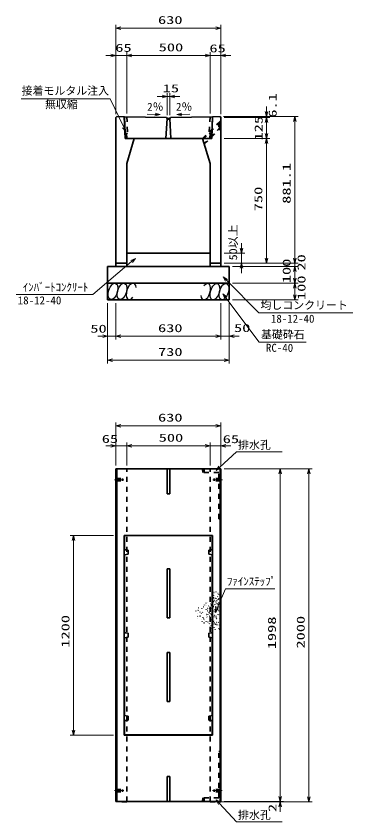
# Model space of a CAD drawing. Units: millimetres on the paper. Extents: x 15 to 1219, y 8 to 859.
# Drawn here: x 453.6 to 554.7, y 463.9 to 706 of the extents above; entities that cross this region are included whole.
import ezdxf
from ezdxf.enums import TextEntityAlignment as Align

# ---------------------------------------------------------------- set-up
doc = ezdxf.new("R2010")
doc.units = ezdxf.units.MM
doc.linetypes.add('USER2', pattern=[18.5, 12, -1.5, 3.5, -1.5])
doc.linetypes.add('USER3', pattern=[3, 1.5, -1.5])
for name, color, linetype, lineweight in [('D-BMK（構造物基準線）', 2, 'USER2', 18), ('D-STR-DIM（寸法）', 7, 'Continuous', 13), ('D-STR-HTXT(均しCON-旗)', 7, 'Continuous', 13), ('D-STR-HTXT(基礎砕石-旗)', 7, 'Continuous', 13), ('D-STR-HTXT（WS-旗）', 7, 'Continuous', 13), ('D-STR-HTXT（旗上げ）', 7, 'Continuous', 13), ('D-STR-STRF(グリ)', 7, 'Continuous', 25), ('D-STR（構造物）', 1, 'Continuous', 35)]:
    doc.layers.add(name, color=color, linetype=linetype, lineweight=lineweight)
doc.styles.add('ＭＳ ゴシック', font='')
doc.styles.get('ＭＳ ゴシック').set_extended_font_data('MS Gothic')

# ---------------------------------------------------------------- blocks, each defined once
blk = doc.blocks.new('_Open30')
at = {"color": 7, "linetype": 'Continuous', "lineweight": 13}
for p, q in [((-1, 0.2679), (0, 0)), ((0, 0), (-1, -0.2679)), ((0, 0), (-1, 0))]:
    blk.add_line(p, q, dxfattribs=at)

msp = doc.modelspace()

# ---------------------------------------------------------------- linework, layer by layer
at = {"layer": 'D-BMK（構造物基準線）'}
for p, q in [((483.092, 566.654), (485.942, 566.654)), ((515.517, 566.654), (512.667, 566.654)), ((483.092, 473.254), (485.942, 473.254)), ((512.592, 473.254), (515.442, 473.254))]:
    msp.add_line(p, q, dxfattribs=at)
at = {"layer": 'D-STR-DIM（寸法）'}
for p, q in [((483.555, 695.138), (483.555, 703.347)), ((485.055, 702.347), (513.555, 702.347)), ((515.055, 695.144), (515.055, 703.347)), ((483.555, 676.541), (483.555, 695.138)), ((486.805, 676.726), (486.805, 695.138)), ((486.805, 677.726), (486.805, 695.138)), ((511.805, 676.726), (511.805, 695.144)), ((511.805, 677.726), (511.805, 695.138)), ((515.055, 676.488), (515.055, 695.144)), ((482.055, 694.138), (480.555, 694.138)), ((483.555, 694.138), (486.805, 694.138)), ((488.305, 694.138), (489.805, 694.138)), ((488.305, 694.138), (510.305, 694.138)), ((510.305, 694.144), (508.805, 694.144)), ((511.805, 694.144), (515.055, 694.144)), ((516.555, 694.144), (518.055, 694.144)), ((498.911, 676.232), (498.911, 682.826)), ((499.702, 676.216), (499.702, 682.826)), ((497.411, 681.826), (495.911, 681.826)), ((498.911, 681.826), (499.702, 681.826)), ((501.202, 681.826), (502.702, 681.826)), ((528.759, 677.286), (528.759, 678.786)), ((492.919, 676.509), (495.28, 676.462)), ((505.718, 676.491), (503.357, 676.444)), ((515.805, 675.786), (529.759, 675.786)), ((515.805, 675.786), (538.257, 675.786)), ((528.759, 675.488), (528.759, 675.786)), ((516.055, 675.488), (529.759, 675.488)), ((516.055, 675.488), (529.759, 675.488)), ((528.759, 670.733), (528.759, 673.988)), ((528.759, 673.988), (528.759, 672.488)), ((537.257, 633.233), (537.257, 674.286)), ((516.055, 669.233), (529.759, 669.233)), ((516.055, 669.233), (529.759, 669.233)), ((528.759, 633.233), (528.759, 667.733)), ((521.244, 636.233), (521.244, 637.733)), ((516.055, 634.733), (522.244, 634.733)), ((521.244, 631.733), (521.244, 634.733)), ((537.257, 633.233), (537.257, 634.733)), ((516.055, 631.733), (538.257, 631.733)), ((516.055, 631.733), (529.759, 631.733)), ((516.055, 631.733), (538.257, 631.733)), ((516.055, 631.733), (522.244, 631.733)), ((518.555, 630.733), (538.257, 630.733)), ((518.555, 630.733), (538.257, 630.733)), ((521.244, 630.233), (521.244, 628.733)), ((537.257, 630.733), (537.257, 631.733)), ((537.257, 627.233), (537.257, 629.233)), ((537.257, 629.233), (537.257, 627.733)), ((518.555, 625.733), (538.257, 625.733)), ((518.555, 625.733), (538.257, 625.733)), ((537.257, 622.233), (537.257, 624.233)), ((518.555, 620.733), (538.257, 620.733)), ((481.055, 619.733), (481.055, 608.766)), ((481.055, 618.733), (481.055, 601.609)), ((483.555, 619.733), (483.555, 608.766)), ((483.555, 619.733), (483.555, 608.766)), ((515.055, 619.733), (515.055, 608.766)), ((515.055, 618.733), (515.055, 608.766)), ((517.555, 619.733), (517.555, 608.766)), ((517.555, 618.733), (517.555, 601.609)), ((479.555, 609.766), (478.055, 609.766)), ((481.055, 609.766), (483.555, 609.766)), ((485.055, 609.766), (513.555, 609.766)), ((485.055, 609.766), (486.555, 609.766)), ((513.555, 609.766), (512.055, 609.766)), ((515.055, 609.766), (517.555, 609.766)), ((519.055, 609.766), (520.555, 609.766)), ((482.555, 602.609), (516.055, 602.609)), ((483.555, 570.904), (483.555, 583.882)), ((515.055, 577.861), (515.055, 583.882)), ((485.055, 582.882), (513.555, 582.882)), ((482.055, 576.831), (480.555, 576.831)), ((483.555, 570.904), (483.555, 577.831)), ((483.555, 576.831), (486.805, 576.831)), ((486.805, 570.904), (486.805, 577.831)), ((486.805, 570.904), (486.805, 577.831)), ((488.305, 576.831), (510.305, 576.831)), ((488.305, 576.831), (489.805, 576.831)), ((510.305, 576.831), (508.805, 576.831)), ((511.805, 570.904), (511.805, 577.831)), ((511.805, 570.904), (511.805, 577.831)), ((511.805, 576.831), (515.055, 576.831)), ((515.055, 570.904), (515.055, 577.831)), ((516.555, 576.831), (518.055, 576.831)), ((516.055, 569.904), (533.843, 569.904)), ((532.406, 569.904), (542.483, 569.904)), ((532.843, 471.504), (532.843, 568.404)), ((541.483, 471.404), (541.483, 568.404)), ((482.805, 549.954), (469.841, 549.954)), ((470.841, 491.454), (470.841, 548.454)), ((482.805, 489.954), (469.841, 489.954)), ((532.843, 471.504), (532.843, 473.004)), ((514.805, 469.904), (533.843, 469.904)), ((516.055, 470.004), (533.843, 470.004)), ((516.055, 470.004), (533.843, 470.004)), ((531.406, 469.904), (542.483, 469.904)), ((532.843, 470.004), (532.843, 469.904)), ((532.843, 468.404), (532.843, 466.904))]:
    msp.add_line(p, q, dxfattribs=at)
at = {"layer": 'D-STR-HTXT(均しCON-旗)'}
for points in [[(453.562, 622.302), (476.596, 622.302), (488.253, 632.213)], [(554.703, 616.786), (526.495, 616.786), (516.772, 626.602)]]:
    msp.add_lwpolyline(points, dxfattribs=at)
at = {"layer": 'D-STR-HTXT(基礎砕石-旗)'}
msp.add_lwpolyline([(540.676, 608.036), (526.573, 608.036), (516.569, 621.362)], dxfattribs=at)
at = {"layer": 'D-STR-HTXT（WS-旗）'}
for points in [[(533.509, 575.051), (519.72, 575.051), (514.763, 570.462)], [(533.509, 463.856), (519.72, 463.856), (514.673, 469.388)]]:
    msp.add_lwpolyline(points, dxfattribs=at)
at = {"layer": 'D-STR-HTXT（旗上げ）'}
for points in [[(455.081, 681.124), (481.802, 681.124), (485.896, 672.614)], [(531.227, 533.863), (516.398, 533.863), (513.898, 528.113)]]:
    msp.add_lwpolyline(points, dxfattribs=at)
at = {"layer": 'D-STR-STRF(グリ)'}
for centre, major_axis in [((482.649, 623.257), (0.79, 2.421)), ((485.371, 623.257), (0.79, 2.421)), ((513.259, 623.176), (-0.771, -2.427)), ((515.98, 623.197), (-0.771, -2.427))]:
    msp.add_ellipse(centre, major_axis=major_axis, ratio=0.5139, dxfattribs=at)
for centre, major_axis in [((488.111, 623.257), (0.79, 2.421)), ((510.518, 623.154), (-0.771, -2.427))]:
    msp.add_ellipse(centre, major_axis=major_axis, ratio=0.5139, start_param=5.3575563, end_param=10.3750652, dxfattribs=at)
at = {"layer": 'D-STR（構造物）'}
for p, q in [((483.805, 675.786), (483.555, 675.541)), ((483.555, 675.541), (483.555, 631.733)), ((486.055, 675.741), (483.805, 675.786)), ((486.305, 669.233), (486.055, 675.741)), ((486.298, 670.856), (486.105, 675.74)), ((498.68, 675.488), (486.105, 675.74)), ((499.93, 675.488), (512.505, 675.74)), ((512.305, 669.233), (512.555, 675.741)), ((512.318, 670.856), (512.505, 675.74)), ((512.555, 675.741), (514.805, 675.786)), ((514.805, 675.786), (515.055, 675.541)), ((515.055, 675.541), (515.055, 631.733)), ((498.555, 669.233), (498.91, 675.234)), ((498.68, 675.488), (498.91, 675.234)), ((498.91, 675.234), (498.977, 674.984)), ((498.91, 675.234), (499.699, 675.234)), ((498.977, 674.984), (499.632, 674.984)), ((499.699, 675.234), (499.632, 674.984)), ((499.699, 675.234), (499.93, 675.488)), ((500.055, 669.233), (499.699, 675.234)), ((486.749, 670.735), (486.298, 670.856)), ((486.83, 669.235), (486.753, 670.735)), ((511.856, 670.733), (511.78, 669.233)), ((511.861, 670.733), (512.318, 670.856)), ((486.305, 669.233), (512.305, 669.233)), ((486.305, 669.233), (489.055, 669.233)), ((486.805, 661.733), (489.055, 669.233)), ((511.805, 661.733), (509.555, 669.233)), ((486.805, 661.733), (486.805, 631.733)), ((511.805, 661.733), (511.805, 631.733)), ((486.805, 634.733), (511.805, 634.733)), ((481.055, 630.733), (517.555, 630.733)), ((481.055, 630.733), (481.055, 620.733)), ((483.555, 631.733), (486.805, 631.733)), ((483.555, 631.733), (483.555, 630.733)), ((486.805, 631.733), (486.805, 630.733)), ((511.805, 631.733), (515.055, 631.733)), ((511.805, 631.733), (511.805, 630.733)), ((515.055, 631.733), (515.055, 630.733)), ((517.555, 630.733), (517.555, 620.733)), ((481.055, 625.733), (517.555, 625.733)), ((481.055, 620.733), (517.555, 620.733)), ((483.555, 470.004), (483.555, 569.904)), ((483.555, 569.904), (515.055, 569.904)), ((483.805, 470.004), (483.805, 569.904)), ((498.93, 569.904), (498.93, 562.404)), ((499.68, 569.904), (499.68, 562.404)), ((514.805, 470.004), (514.805, 569.904)), ((515.055, 470.004), (515.055, 569.904)), ((499.68, 562.404), (498.93, 562.404)), ((486.055, 489.954), (486.055, 549.954)), ((486.055, 549.954), (512.555, 549.954)), ((486.13, 545.629), (486.13, 549.879)), ((486.13, 549.879), (512.48, 549.879)), ((512.48, 545.629), (512.48, 549.879)), ((512.555, 489.954), (512.555, 549.954)), ((486.58, 545.598), (486.13, 545.629)), ((486.58, 545.598), (487.18, 545.504)), ((487.18, 545.504), (487.18, 544.254)), ((512.03, 545.598), (511.43, 545.504)), ((511.43, 545.504), (511.43, 544.254)), ((512.03, 545.598), (512.48, 545.629)), ((486.13, 544.129), (486.58, 544.161)), ((486.13, 544.129), (486.13, 520.704)), ((487.18, 544.254), (486.58, 544.161)), ((511.43, 544.254), (512.03, 544.161)), ((512.03, 544.161), (512.48, 544.129)), ((512.48, 544.129), (512.48, 520.704)), ((498.93, 539.879), (498.93, 525.129)), ((498.93, 539.879), (499.68, 539.879)), ((499.68, 525.129), (499.68, 539.879)), ((512.937, 532.807), (513.009, 532.788)), ((513.562, 532.982), (513.62, 533.031)), ((513.62, 533.031), (513.668, 532.973)), ((512.169, 530.816), (512.162, 530.891)), ((512.823, 531.953), (512.876, 531.899)), ((512.916, 531.23), (512.851, 531.192)), ((512.876, 531.899), (512.929, 531.953)), ((513.086, 530.407), (513.025, 530.364)), ((513.086, 530.407), (513.129, 530.346)), ((513.303, 531.08), (513.229, 531.093)), ((513.52, 530.23), (513.581, 530.273)), ((513.581, 530.273), (513.624, 530.212)), ((513.642, 531.009), (513.668, 531.079)), ((513.85, 530.333), (513.918, 530.365)), ((514.122, 531.544), (514.049, 531.524)), ((514.102, 531.616), (514.122, 531.544)), ((514.138, 532.476), (514.213, 532.476)), ((514.239, 530.706), (514.252, 530.78)), ((514.252, 530.78), (514.326, 530.767)), ((514.434, 530.906), (514.495, 530.95)), ((514.486, 532.091), (514.539, 532.144)), ((514.495, 530.95), (514.538, 530.888)), ((514.539, 532.144), (514.592, 532.091)), ((508.398, 528.148), (508.324, 528.154)), ((509.363, 527.857), (509.37, 527.932)), ((509.842, 528.472), (509.916, 528.478)), ((510.151, 528.979), (510.17, 529.051)), ((510.624, 529.562), (510.571, 529.615)), ((510.599, 528.855), (510.664, 528.892)), ((510.624, 529.562), (510.677, 529.615)), ((511.039, 529.739), (511.002, 529.804)), ((511.107, 528.005), (511.032, 528.012)), ((511.415, 528.741), (511.39, 528.671)), ((511.666, 528.027), (511.598, 527.995)), ((511.666, 528.027), (511.634, 528.095)), ((512.005, 529.359), (511.947, 529.311)), ((512.19, 529.023), (512.251, 528.98)), ((512.251, 528.98), (512.208, 528.919)), ((512.354, 527.921), (512.306, 527.979)), ((512.457, 530.218), (512.386, 530.244)), ((512.606, 527.882), (512.541, 527.845)), ((512.569, 527.947), (512.606, 527.882)), ((512.832, 528.623), (512.907, 528.616)), ((512.87, 530.102), (512.901, 530.034)), ((513.197, 528.994), (513.272, 528.994)), ((513.216, 529.164), (513.203, 529.238)), ((513.441, 528.472), (513.368, 528.453)), ((513.629, 529.803), (513.554, 529.81)), ((513.603, 528.435), (513.665, 528.392)), ((513.665, 528.392), (513.622, 528.33)), ((513.972, 529.387), (513.924, 529.444)), ((514.083, 529.329), (514.022, 529.286)), ((514.126, 529.268), (514.083, 529.329)), ((514.284, 528.479), (514.358, 528.492)), ((514.375, 529.277), (514.301, 529.29)), ((514.358, 528.492), (514.371, 528.418)), ((514.362, 529.203), (514.375, 529.277)), ((514.366, 529.655), (514.403, 529.72)), ((514.403, 529.72), (514.468, 529.682)), ((507.558, 527.235), (507.539, 527.162)), ((508.011, 526.359), (508.086, 526.359)), ((508.115, 525.641), (508.057, 525.593)), ((508.241, 527.458), (508.184, 527.41)), ((508.289, 527.401), (508.241, 527.458)), ((508.834, 526.904), (508.759, 526.904)), ((508.779, 525.653), (508.844, 525.69)), ((508.844, 525.69), (508.807, 525.755)), ((509.213, 526.519), (509.16, 526.572)), ((509.581, 526.821), (509.613, 526.889)), ((510.617, 527.765), (510.649, 527.697)), ((510.719, 526.216), (510.719, 526.141)), ((510.794, 526.216), (510.719, 526.216)), ((510.855, 525.446), (510.926, 525.42)), ((510.892, 527.268), (510.95, 527.316)), ((510.95, 527.316), (510.998, 527.258)), ((511.187, 526.089), (511.168, 526.161)), ((511.468, 526.761), (511.543, 526.761)), ((511.57, 525.696), (511.502, 525.665)), ((511.543, 526.761), (511.543, 526.686)), ((511.601, 525.629), (511.57, 525.696)), ((511.868, 526.43), (511.815, 526.377)), ((512.147, 526.194), (512.09, 526.146)), ((512.147, 526.194), (512.195, 526.137)), ((512.332, 525.859), (512.394, 525.816)), ((512.394, 525.816), (512.351, 525.754)), ((513.05, 525.451), (512.975, 525.458)), ((513.047, 527.275), (513.009, 527.21)), ((513.037, 525.866), (513.094, 525.914)), ((513.094, 525.914), (513.046, 525.971)), ((513.21, 527.656), (513.283, 527.676)), ((513.283, 527.676), (513.263, 527.748)), ((513.469, 526.919), (513.456, 526.845)), ((513.604, 525.681), (513.531, 525.7)), ((513.584, 525.608), (513.604, 525.681)), ((513.724, 527.109), (513.662, 527.066)), ((513.724, 527.109), (513.767, 527.047)), ((514.165, 526.121), (514.226, 526.165)), ((514.226, 526.165), (514.269, 526.103)), ((514.414, 527.424), (514.34, 527.411)), ((514.427, 527.35), (514.414, 527.424)), ((514.518, 526.112), (514.504, 526.038)), ((514.656, 527.254), (514.595, 527.297)), ((514.613, 527.192), (514.656, 527.254)), ((498.93, 525.129), (499.68, 525.129)), ((507.975, 525.003), (507.956, 524.931)), ((509.22, 524.693), (509.194, 524.623)), ((509.439, 524.047), (509.471, 523.979)), ((509.674, 525.158), (509.655, 525.23)), ((509.858, 525.07), (509.793, 525.032)), ((509.858, 525.07), (509.896, 525.005)), ((509.962, 523.622), (510.02, 523.67)), ((509.982, 524.601), (510.035, 524.654)), ((510.02, 523.67), (510.068, 523.613)), ((510.598, 524.109), (510.618, 524.181)), ((511.118, 523.947), (511.125, 523.872)), ((511.644, 523.575), (511.644, 523.5)), ((511.76, 523.282), (511.707, 523.229)), ((511.9, 524.679), (511.832, 524.648)), ((511.932, 524.611), (511.9, 524.679)), ((512.178, 524.577), (512.153, 524.507)), ((512.52, 524.027), (512.448, 524.047)), ((512.501, 523.955), (512.52, 524.027)), ((512.673, 524.78), (512.6, 524.76)), ((512.727, 525.228), (512.652, 525.228)), ((512.653, 524.852), (512.673, 524.78)), ((512.744, 523.344), (512.686, 523.296)), ((512.744, 523.344), (512.695, 523.402)), ((512.833, 523.269), (512.833, 523.344)), ((512.941, 524.079), (512.888, 524.132)), ((512.888, 524.026), (512.941, 524.079)), ((513.257, 523.626), (513.189, 523.658)), ((513.198, 524.405), (513.273, 524.405)), ((513.365, 523.268), (513.44, 523.262)), ((513.44, 523.262), (513.433, 523.187)), ((513.583, 525.307), (513.511, 525.288)), ((513.603, 525.235), (513.583, 525.307)), ((513.71, 523.797), (513.637, 523.816)), ((513.71, 523.797), (513.69, 523.724)), ((513.77, 524.95), (513.827, 524.998)), ((513.827, 524.998), (513.779, 525.055)), ((513.933, 523.114), (513.876, 523.066)), ((513.885, 523.171), (513.933, 523.114)), ((514.294, 523.795), (514.301, 523.869)), ((514.49, 523.642), (514.442, 523.699)), ((514.523, 524.915), (514.516, 524.841)), ((514.623, 522.957), (514.629, 523.031)), ((486.13, 520.704), (486.58, 520.673)), ((487.18, 520.579), (486.58, 520.673)), ((487.18, 519.329), (487.18, 520.579)), ((511.43, 520.579), (512.03, 520.673)), ((511.43, 519.329), (511.43, 520.579)), ((512.03, 520.673), (512.48, 520.704)), ((512.189, 522.751), (512.114, 522.751)), ((512.174, 521.972), (512.142, 521.904)), ((512.189, 522.826), (512.189, 522.751)), ((512.539, 521.989), (512.486, 522.042)), ((512.486, 521.936), (512.539, 521.989)), ((512.994, 522.248), (513.047, 522.195)), ((513.295, 521.773), (513.363, 521.742)), ((513.363, 521.742), (513.332, 521.674)), ((514.4, 521.911), (514.407, 521.985)), ((514.539, 521.71), (514.596, 521.758)), ((514.596, 521.758), (514.548, 521.815)), ((486.13, 519.204), (486.58, 519.236)), ((486.13, 519.204), (486.13, 495.779)), ((486.58, 519.236), (487.18, 519.329)), ((512.03, 519.236), (511.43, 519.329)), ((512.03, 519.236), (512.48, 519.204)), ((512.48, 519.204), (512.48, 495.779)), ((498.93, 514.779), (499.68, 514.779)), ((498.93, 514.779), (498.93, 500.029)), ((499.68, 500.029), (499.68, 514.779)), ((498.93, 500.029), (499.68, 500.029)), ((486.58, 495.748), (486.13, 495.779)), ((486.13, 494.279), (486.58, 494.311)), ((486.13, 494.279), (486.13, 490.029)), ((487.18, 495.654), (486.58, 495.748)), ((486.58, 494.311), (487.18, 494.404)), ((487.18, 494.404), (487.18, 495.654)), ((511.43, 495.654), (512.03, 495.748)), ((511.43, 494.404), (511.43, 495.654)), ((512.03, 494.311), (511.43, 494.404)), ((512.03, 495.748), (512.48, 495.779)), ((512.03, 494.311), (512.48, 494.279)), ((512.48, 494.279), (512.48, 490.029)), ((486.055, 489.954), (512.555, 489.954)), ((486.13, 490.029), (512.48, 490.029)), ((498.93, 477.504), (499.68, 477.504)), ((498.93, 470.004), (498.93, 477.504)), ((499.68, 470.004), (499.68, 477.504)), ((483.555, 470.004), (515.055, 470.004)), ((485.305, 469.904), (485.205, 470.004)), ((486.804, 469.904), (485.305, 469.904)), ((486.804, 469.904), (486.905, 470.004)), ((511.805, 469.904), (511.705, 470.004)), ((511.805, 469.904), (513.305, 469.904)), ((513.305, 469.904), (513.405, 470.004))]:
    msp.add_line(p, q, dxfattribs=at)
at = {"layer": 'D-STR（構造物）', "linetype": 'USER3'}
for p, q in [((486.8, 675.726), (487.048, 670.857)), ((511.807, 675.726), (511.566, 670.855)), ((514.805, 674.447), (509.563, 669.205)), ((509.644, 668.936), (514.98, 674.272)), ((514.48, 672.686), (514.48, 673.772)), ((514.98, 674.272), (514.732, 674.519)), ((514.98, 672.342), (514.98, 674.272)), ((487.048, 670.857), (486.753, 670.735)), ((514.98, 672.686), (510.01, 667.716)), ((510.084, 667.471), (514.98, 672.367)), ((511.566, 670.855), (511.861, 670.733)), ((514.98, 672.686), (514.48, 672.686)), ((514.732, 672.094), (514.98, 672.342)), ((509.555, 669.233), (512.305, 669.233)), ((486.805, 470.004), (486.805, 569.904)), ((509.644, 568.854), (509.563, 569.904)), ((510.01, 568.854), (510.083, 569.904)), ((511.805, 470.004), (511.805, 569.904)), ((483.555, 567.004), (485.555, 567.004)), ((485.555, 566.304), (485.555, 567.004)), ((514.48, 568.854), (509.644, 568.854)), ((515.055, 567.004), (513.055, 567.004)), ((513.055, 566.304), (513.055, 567.004)), ((514.48, 554.904), (514.48, 568.854)), ((483.555, 566.304), (485.555, 566.304)), ((515.055, 566.304), (513.055, 566.304)), ((514.48, 554.904), (515.055, 554.904)), ((514.48, 485.004), (515.055, 485.004)), ((514.48, 471.054), (514.48, 485.004)), ((483.555, 473.604), (485.555, 473.604)), ((483.555, 472.904), (485.555, 472.904)), ((485.555, 473.604), (485.555, 472.904)), ((515.055, 473.604), (513.055, 473.604)), ((513.055, 473.604), (513.055, 472.904)), ((515.055, 472.904), (513.055, 472.904)), ((509.644, 471.054), (509.563, 470.004)), ((514.48, 471.054), (509.644, 471.054)), ((510.01, 471.054), (510.083, 470.004))]:
    msp.add_line(p, q, dxfattribs=at)

# ---------------------------------------------------------------- block references
at = {"layer": 'D-STR-DIM（寸法）', "xscale": 1.5, "yscale": 1.5}
for p, rotation in [((483.555, 702.347), 180), ((486.805, 694.138), 180), ((486.805, 694.138), 180), ((515.055, 694.144), 180), ((499.702, 681.826), 180), ((496.78, 676.432), 358.85424), ((501.857, 676.414), 181.14576), ((528.759, 675.786), 270), ((537.257, 675.786), 90), ((528.759, 675.488), 90), ((528.759, 675.488), 90), ((528.759, 669.233), 270), ((528.759, 669.233), 90), ((521.244, 634.733), 270), ((528.759, 631.733), 270), ((537.257, 631.733), 270), ((537.257, 631.733), 270), ((521.244, 631.733), 90), ((537.257, 630.733), 90), ((537.257, 630.733), 90), ((537.257, 625.733), 270), ((537.257, 625.733), 90), ((537.257, 620.733), 270), ((483.555, 609.766), 180), ((483.555, 609.766), 180), ((517.555, 609.766), 180), ((481.055, 602.609), 180), ((483.555, 582.882), 180), ((486.805, 576.831), 180), ((486.805, 576.831), 180), ((515.055, 576.831), 180), ((532.843, 569.904), 90), ((541.483, 569.904), 90), ((470.841, 549.954), 90), ((470.841, 489.954), 270), ((532.843, 470.004), 270), ((532.843, 470.004), 270), ((532.843, 469.904), 90), ((541.483, 469.904), 270)]:
    msp.add_blockref('_Open30', p, dxfattribs=dict(at, rotation=rotation))
for p in [(515.055, 702.347), (483.555, 694.138), (511.805, 694.144), (511.805, 694.138), (498.911, 681.826), (481.055, 609.766), (515.055, 609.766), (515.055, 609.766), (517.555, 602.609), (515.055, 582.882), (483.555, 576.831), (511.805, 576.831), (511.805, 576.831)]:
    msp.add_blockref('_Open30', p, dxfattribs=at)
at = {"layer": 'D-STR-HTXT(均しCON-旗)', "xscale": 1.5, "yscale": 1.5}
for p, rotation in [((489.396, 633.185), 40.37163), ((515.716, 627.668), 134.72505)]:
    msp.add_blockref('_Open30', p, dxfattribs=dict(at, rotation=rotation))
at = {"layer": 'D-STR-HTXT(基礎砕石-旗)', "xscale": 1.5, "yscale": 1.5, "rotation": 126.89552}
msp.add_blockref('_Open30', (515.668, 622.562), dxfattribs=at)
at = {"layer": 'D-STR-HTXT（WS-旗）', "xscale": 1.5, "yscale": 1.5}
for p, rotation in [((513.662, 569.443), 222.78711), ((513.662, 470.496), 132.37661)]:
    msp.add_blockref('_Open30', p, dxfattribs=dict(at, rotation=rotation))
at = {"layer": 'D-STR-HTXT（旗上げ）', "xscale": 1.5, "yscale": 1.5}
for p, rotation in [((486.546, 671.263), 295.69073), ((513.3, 526.737), 246.50838)]:
    msp.add_blockref('_Open30', p, dxfattribs=dict(at, rotation=rotation))

# ---------------------------------------------------------------- texts
at = {"layer": 'D-STR-DIM（寸法）', "style": 'ＭＳ ゴシック', "width": 1.5}
for s, p in [('630', (496.18, 702.884)), ('65', (483.352, 694.532)), ('500', (496.388, 694.676)), ('65', (511.62, 694.367)), ('15', (497.594, 682.363)), ('50', (475.857, 610.133)), ('630', (496.18, 610.303)), ('50', (519.007, 610.341)), ('730', (496.18, 603.146)), ('630', (496.18, 583.419)), ('65', (479.286, 577.019)), ('500', (496.388, 577.369)), ('65', (515.62, 576.955))]:
    msp.add_text(s, height=2.405, dxfattribs=at).set_placement(p, align=Align.BOTTOM_LEFT)
at = {"layer": 'D-STR-DIM（寸法）', "style": 'ＭＳ ゴシック'}
for s, width, p in [('6.1', 1.5, (532.523, 675.464)), ('125', 1.5, (528.316, 668.619)), ('881.1', 1.5, (536.72, 649.593)), ('750', 1.5, (528.222, 647.358)), ('50以上', 1.1, (520.662, 632.596)), ('100', 1.5, (536.72, 625.733)), ('20', 1.5, (541.172, 629.515)), ('100', 1.5, (541.192, 620.678)), ('1200', 1.5, (470.304, 516.204)), ('2000', 1.5, (540.946, 515.946)), ('1998', 1.5, (532.306, 515.746)), ('2', 1.5, (532.481, 466.816))]:
    msp.add_text(s, height=2.405, rotation=90, dxfattribs=dict(at, width=width)).set_placement(p, align=Align.BOTTOM_LEFT)
for rotation, p in [(0.01, (492.926, 676.807)), (359.99, (501.574, 676.804))]:
    msp.add_text('2％', height=2.405, rotation=rotation, dxfattribs=at).set_placement(p, align=Align.BOTTOM_LEFT)
at = {"layer": 'D-STR-HTXT(均しCON-旗)', "style": 'ＭＳ ゴシック'}
for s, p in [('ｲﾝﾊﾞｰﾄｺﾝｸﾘｰﾄ', (455.565, 622.586)), ('18-12-40', (454.059, 618.652)), ('均しコンクリート', (526.942, 617.196)), ('18-12-40', (530.076, 613.135))]:
    msp.add_text(s, height=2.405, dxfattribs=at).set_placement(p, align=Align.BOTTOM_LEFT)
at = {"layer": 'D-STR-HTXT(基礎砕石-旗)', "style": 'ＭＳ ゴシック'}
for s, p in [('基礎砕石', (527.108, 608.37)), ('RC-40', (528.596, 604.385))]:
    msp.add_text(s, height=2.405, dxfattribs=at).set_placement(p, align=Align.BOTTOM_LEFT)
at = {"layer": 'D-STR-HTXT（WS-旗）', "style": 'ＭＳ ゴシック'}
for p in [(520.201, 575.203), (520.201, 464.008)]:
    msp.add_text('排水孔', height=2.405, dxfattribs=at).set_placement(p, align=Align.BOTTOM_LEFT)
at = {"layer": 'D-STR-HTXT（旗上げ）', "style": 'ＭＳ ゴシック'}
for s, p in [('接着モルタル注入', (455.226, 681.628)), ('無収縮', (462.23, 677.55)), ('ﾌｧｲﾝｽﾃｯﾌﾟ', (516.877, 534.187))]:
    msp.add_text(s, height=2.405, dxfattribs=at).set_placement(p, align=Align.BOTTOM_LEFT)

doc.saveas('drawing.dxf')
